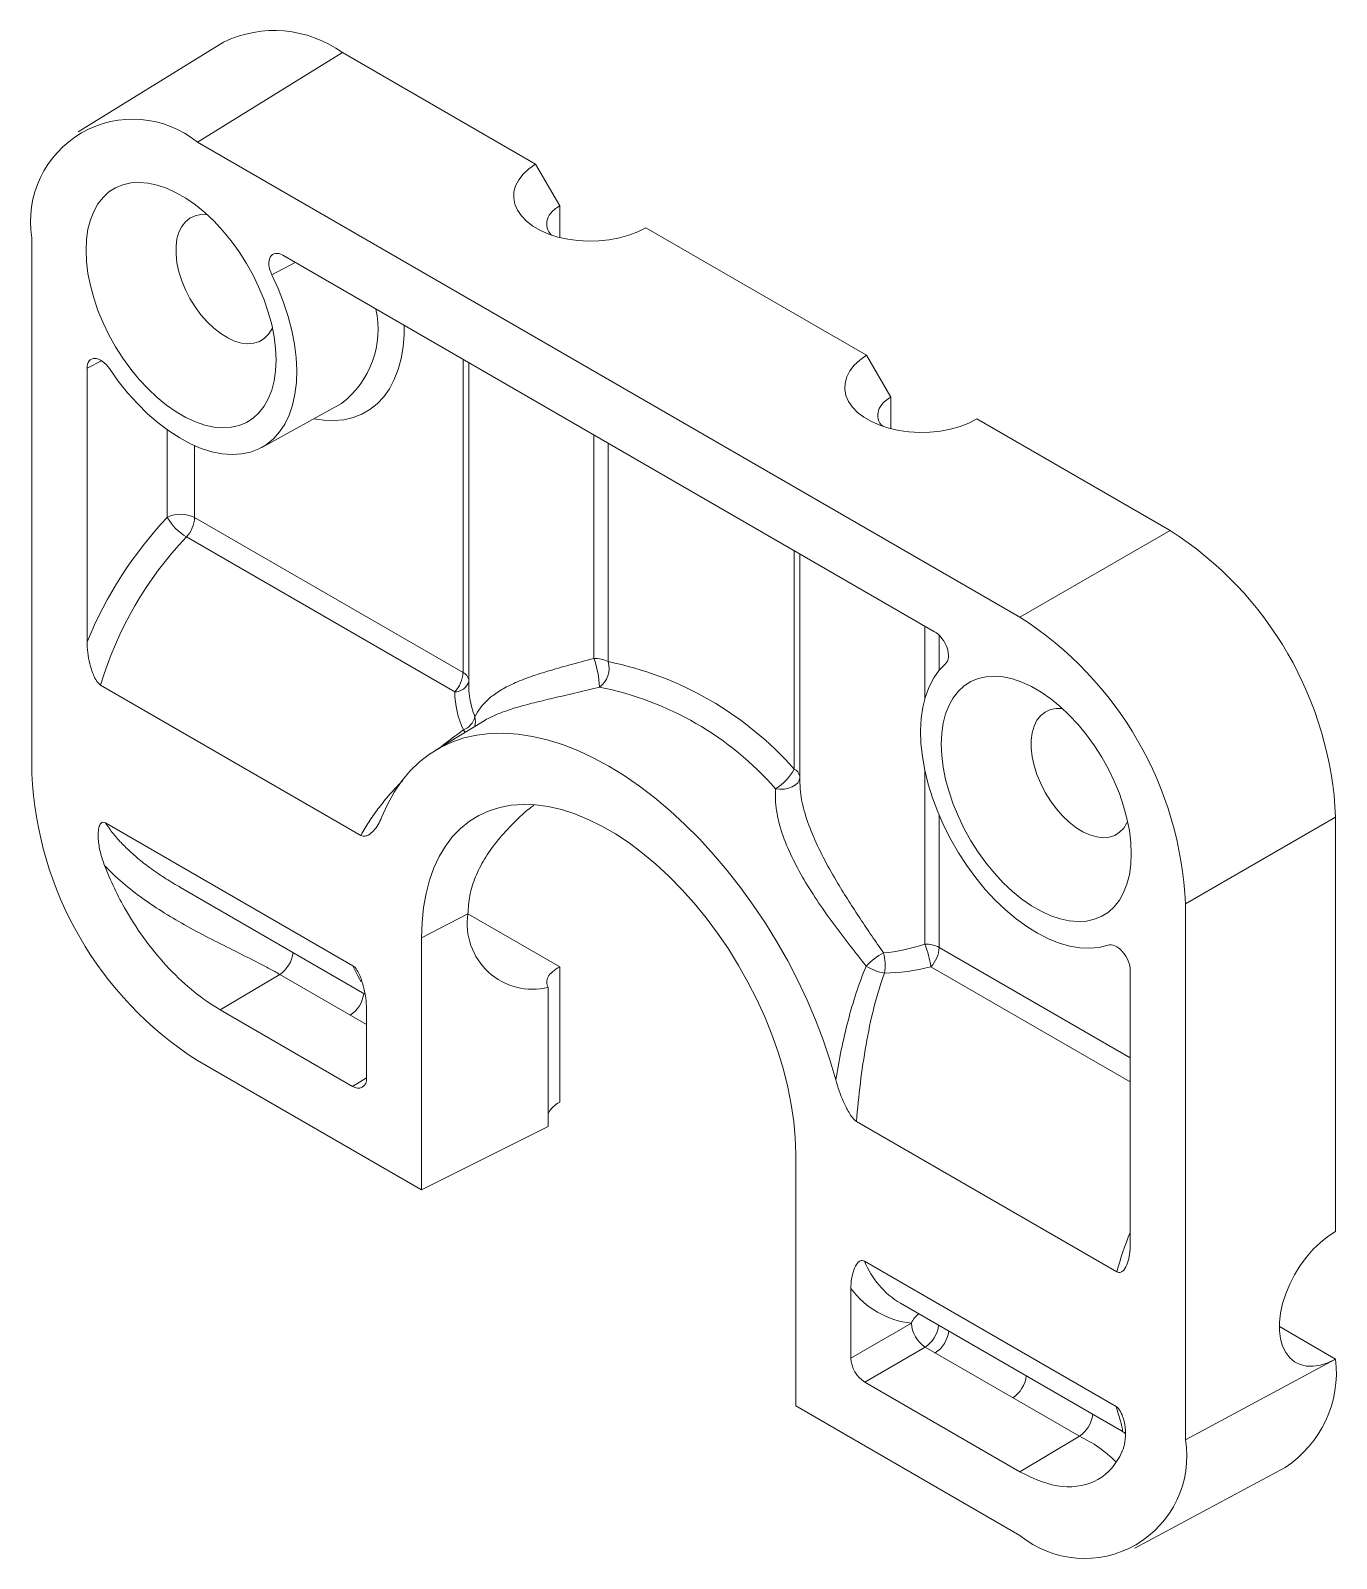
# Paper-space layout '_Isometric' of a CAD drawing. Header units: millimetres. Extents: x -18.6 to 14.9, y -15.3 to 23.8.
import ezdxf

# ---------------------------------------------------------------- set-up
doc = ezdxf.new("R2010")
doc.units = ezdxf.units.MM

psp = doc.layouts.new('_Isometric')

# ---------------------------------------------------------------- linework, layer by layer
at = {"color": 7, "linetype": 'Continuous', "lineweight": 15}
for p, q in [((-13.659, 23.537), (-17.376, 21.239)), ((-10.607, 23.271), (-14.324, 20.973)), ((-5.657, 20.413), (-10.607, 23.271)), ((6.758, 8.802), (-14.324, 20.973)), ((-5.038, 19.341), (-5.657, 20.413)), ((-5.038, 18.531), (-5.038, 19.341)), ((-18.566, 18.523), (-18.566, 4.793)), ((2.828, 15.515), (-2.828, 18.78)), ((4.572, 8.431), (-12.138, 18.077)), ((-7.371, 15.326), (-7.371, 7.102)), ((3.447, 14.443), (2.828, 15.515)), ((-17.152, 15.181), (-17.152, 8.167)), ((-12.673, 13.153), (-10.627, 14.277)), ((3.447, 13.633), (3.447, 14.443)), ((10.607, 11.024), (5.657, 13.882)), ((-14.394, 11.356), (-7.516, 7.385)), ((6.758, 8.802), (10.607, 11.024)), ((-7.729, 6.888), (-14.607, 10.859)), ((1.114, 10.427), (1.114, 4.628)), ((-10.134, 3.213), (-16.804, 7.064)), ((-6.975, 6.147), (-8.227, 5.388)), ((-16.679, 3.53), (-10.34, -0.13)), ((14.849, 3.677), (11, 1.455)), ((14.849, -6.939), (14.849, 3.677)), ((-14.791, 1.898), (-14.756, 1.878)), ((-14.757, 1.876), (-10.03, -0.853)), ((-8.577, 0.584), (-7.391, 1.201)), ((-7.39, 1.204), (-5.038, -0.154)), ((11, -12.276), (11, 1.455)), ((-8.577, 0.584), (-8.577, -5.872)), ((-12.215, -0.35), (-13.738, -1.26)), ((-9.992, -1.633), (-12.215, -0.35)), ((-5.038, -3.624), (-5.038, -0.154)), ((9.586, -7.268), (9.586, -0.254)), ((-5.33, -0.683), (-5.33, -4.246)), ((-13.738, -1.26), (-10.345, -3.219)), ((-9.992, -3.014), (-9.992, -1.233)), ((-14.324, -2.555), (-8.577, -5.872)), ((-8.577, -5.872), (-5.33, -4.246)), ((9.238, -7.97), (2.568, -4.119)), ((1.011, -11.408), (1.011, -4.952)), ((2.774, -7.7), (9.222, -11.422)), ((2.426, -8.401), (2.426, -10.183)), ((3.695, -8.777), (9.36, -12.047)), ((2.426, -10.183), (3.976, -9.288)), ((14.849, -10.205), (13.407, -9.373)), ((4.329, -9.9), (2.779, -10.795)), ((8.282, -12.182), (4.329, -9.9)), ((11, -12.276), (14.849, -10.206)), ((14.849, -10.206), (14.849, -10.205)), ((2.779, -10.795), (6.758, -13.092)), ((1.011, -11.408), (6.758, -14.725)), ((8.282, -12.182), (6.758, -13.092)), ((9.705, -15.052), (13.554, -12.982))]:
    psp.add_line(p, q, dxfattribs=at)
at = {"color": 8, "linetype": 'Continuous', "lineweight": 15}
for p, q in [((-11.815, 17.891), (-12.415, 17.576)), ((-16.783, 15.372), (-17.152, 15.181)), ((-7.516, 7.385), (-7.516, 15.409)), ((-15.095, 11.36), (-15.095, 13.603)), ((-4.164, 7.748), (-4.164, 13.474)), ((-14.394, 13.198), (-14.394, 11.356)), ((-3.797, 13.262), (-3.797, 7.663)), ((0.969, 4.912), (0.969, 10.511)), ((4.321, 6.715), (4.321, 8.576)), ((4.688, 8.341), (4.688, 7.443)), ((4.321, 0.424), (4.321, 4.873)), ((4.688, 3.722), (4.688, 0.34)), ((4.688, 0.34), (9.586, -2.488)), ((9.586, -3.107), (4.476, -0.157)), ((-10.345, -3.219), (-9.992, -3))]:
    psp.add_line(p, q, dxfattribs=at)
at = {"color": 7, "linetype": 'Continuous', "lineweight": 15, "flags": 128}
for points in [[(-2.828, 18.78), (-3.035, 18.676), (-3.263, 18.589), (-3.508, 18.52), (-3.767, 18.471), (-4.033, 18.443), (-4.303, 18.437), (-4.571, 18.451), (-4.833, 18.487), (-5.084, 18.543), (-5.319, 18.619), (-5.534, 18.713), (-5.725, 18.823), (-5.888, 18.948), (-6.021, 19.084), (-6.121, 19.231), (-6.187, 19.384), (-6.217, 19.541), (-6.21, 19.7), (-6.167, 19.857), (-6.088, 20.009), (-5.976, 20.155), (-5.831, 20.29), (-5.657, 20.413)], [(-17.178, 18.205), (-17.166, 18.482), (-17.128, 18.742), (-17.066, 18.983), (-16.981, 19.2), (-16.872, 19.393), (-16.742, 19.56), (-16.591, 19.698), (-16.421, 19.806), (-16.234, 19.883), (-16.031, 19.929), (-15.815, 19.943), (-15.589, 19.924), (-15.353, 19.874), (-15.112, 19.792), (-14.866, 19.679), (-14.62, 19.537), (-14.374, 19.366), (-14.133, 19.169), (-13.898, 18.948), (-13.671, 18.705), (-13.455, 18.442), (-13.253, 18.163), (-13.066, 17.869), (-12.896, 17.565), (-12.745, 17.252), (-12.614, 16.935), (-12.506, 16.617), (-12.42, 16.3), (-12.358, 15.989), (-12.321, 15.686), (-12.308, 15.394), (-12.321, 15.117), (-12.358, 14.857), (-12.42, 14.617), (-12.506, 14.399), (-12.614, 14.206), (-12.745, 14.04), (-12.896, 13.902), (-13.066, 13.793), (-13.253, 13.716), (-13.455, 13.67), (-13.671, 13.656), (-13.898, 13.675), (-14.133, 13.725), (-14.374, 13.808), (-14.62, 13.92), (-14.866, 14.063), (-15.112, 14.233), (-15.353, 14.43), (-15.589, 14.651), (-15.815, 14.894), (-16.031, 15.157), (-16.234, 15.437), (-16.421, 15.73), (-16.591, 16.035), (-16.742, 16.347), (-16.872, 16.664), (-16.981, 16.983), (-17.066, 17.299), (-17.128, 17.611), (-17.166, 17.914), (-17.178, 18.205)], [(-14.073, 19.116), (-14.233, 19.118), (-14.382, 19.088), (-14.515, 19.027), (-14.63, 18.935), (-14.725, 18.814), (-14.798, 18.667), (-14.847, 18.497), (-14.872, 18.307), (-14.872, 18.1), (-14.847, 17.881), (-14.798, 17.654), (-14.725, 17.423), (-14.63, 17.193), (-14.515, 16.968), (-14.382, 16.753), (-14.233, 16.551), (-14.072, 16.368), (-13.902, 16.206), (-13.726, 16.068), (-13.547, 15.957), (-13.369, 15.876), (-13.195, 15.826), (-13.029, 15.808), (-12.874, 15.821), (-12.733, 15.867), (-12.609, 15.944), (-12.503, 16.051), (-12.419, 16.185), (-12.402, 16.221)], [(-12.415, 17.576), (-12.253, 17.222), (-12.114, 16.864), (-11.997, 16.505), (-11.904, 16.149), (-11.837, 15.799), (-11.794, 15.457), (-11.778, 15.128), (-11.788, 14.813), (-11.824, 14.515), (-11.885, 14.237), (-11.972, 13.982), (-12.083, 13.752), (-12.217, 13.549), (-12.373, 13.374), (-12.551, 13.229), (-12.747, 13.115), (-12.961, 13.034), (-13.191, 12.986), (-13.434, 12.972), (-13.689, 12.991), (-13.953, 13.043), (-14.224, 13.129), (-14.5, 13.247), (-14.777, 13.396), (-15.055, 13.575), (-15.33, 13.782), (-15.599, 14.016), (-15.861, 14.274), (-16.113, 14.554), (-16.354, 14.854), (-16.58, 15.171)], [(5.657, 13.882), (5.45, 13.777), (5.222, 13.69), (4.977, 13.622), (4.719, 13.573), (4.452, 13.545), (4.182, 13.538), (3.914, 13.553), (3.652, 13.589), (3.401, 13.645), (3.166, 13.721), (2.951, 13.815), (2.76, 13.925), (2.597, 14.049), (2.464, 14.186), (2.364, 14.332), (2.298, 14.485), (2.269, 14.643), (2.275, 14.801), (2.319, 14.958), (2.397, 15.111), (2.51, 15.256), (2.654, 15.392), (2.828, 15.515)], [(9.014, 0.397), (8.788, 0.341), (8.547, 0.318), (8.295, 0.329), (8.033, 0.373), (7.764, 0.45), (7.489, 0.56), (7.211, 0.702), (6.934, 0.873), (6.658, 1.074), (6.387, 1.301), (6.123, 1.554), (5.868, 1.829), (5.625, 2.124), (5.395, 2.437), (5.181, 2.766), (4.984, 3.106), (4.807, 3.456), (4.651, 3.811), (4.517, 4.17), (4.406, 4.528), (4.319, 4.883), (4.258, 5.231), (4.222, 5.57), (4.212, 5.897), (4.228, 6.208), (4.271, 6.5), (4.338, 6.773), (4.431, 7.022), (4.548, 7.246), (4.687, 7.442), (4.849, 7.61)], [(4.742, 5.551), (4.755, 5.828), (4.792, 6.088), (4.854, 6.328), (4.94, 6.546), (5.048, 6.739), (5.179, 6.905), (5.33, 7.043), (5.5, 7.152), (5.687, 7.229), (5.889, 7.275), (6.105, 7.289), (6.332, 7.27), (6.567, 7.22), (6.808, 7.137), (7.054, 7.025), (7.3, 6.882), (7.546, 6.712), (7.787, 6.515), (8.023, 6.294), (8.249, 6.051), (8.465, 5.788), (8.668, 5.508), (8.855, 5.215), (9.025, 4.91), (9.176, 4.598), (9.306, 4.281), (9.415, 3.962), (9.5, 3.646), (9.562, 3.334), (9.599, 3.031), (9.612, 2.74), (9.599, 2.462), (9.562, 2.203), (9.5, 1.962), (9.415, 1.745), (9.306, 1.552), (9.176, 1.385), (9.025, 1.247), (8.855, 1.139), (8.668, 1.062), (8.465, 1.016), (8.249, 1.002), (8.023, 1.021), (7.787, 1.071), (7.546, 1.153), (7.3, 1.266), (7.054, 1.408), (6.808, 1.579), (6.567, 1.776), (6.332, 1.997), (6.105, 2.24), (5.889, 2.503), (5.687, 2.782), (5.5, 3.076), (5.33, 3.38), (5.179, 3.693), (5.048, 4.01), (4.94, 4.328), (4.854, 4.645), (4.792, 4.956), (4.755, 5.259), (4.742, 5.551)], [(7.847, 6.462), (7.687, 6.464), (7.538, 6.434), (7.405, 6.372), (7.29, 6.281), (7.195, 6.16), (7.123, 6.013), (7.073, 5.843), (7.048, 5.653), (7.048, 5.446), (7.073, 5.227), (7.123, 4.999), (7.195, 4.768), (7.29, 4.538), (7.405, 4.314), (7.538, 4.098), (7.687, 3.897), (7.848, 3.714), (8.018, 3.551), (8.194, 3.414), (8.373, 3.303), (8.551, 3.222), (8.725, 3.172), (8.891, 3.153), (9.046, 3.167), (9.187, 3.213), (9.312, 3.29), (9.417, 3.396), (9.501, 3.53), (9.518, 3.567)], [(-9.605, 3.668), (-9.455, 4.007), (-9.282, 4.32), (-9.086, 4.606), (-8.869, 4.864), (-8.631, 5.094), (-8.373, 5.294), (-8.096, 5.463), (-7.801, 5.601), (-7.491, 5.707), (-7.164, 5.781), (-6.825, 5.822), (-6.472, 5.831), (-6.109, 5.806), (-5.736, 5.749), (-5.355, 5.66), (-4.968, 5.538), (-4.575, 5.384), (-4.18, 5.2), (-3.783, 4.986), (-3.386, 4.742), (-2.991, 4.47), (-2.598, 4.17), (-2.211, 3.845), (-1.83, 3.494), (-1.457, 3.121), (-1.094, 2.726), (-0.742, 2.311), (-0.402, 1.877), (-0.076, 1.427), (0.235, 0.962), (0.53, 0.484), (0.807, -0.005), (1.065, -0.503), (1.303, -1.007), (1.52, -1.517), (1.716, -2.029), (1.889, -2.542), (2.039, -3.053)], [(1.011, -4.952), (0.999, -4.54), (0.96, -4.116), (0.897, -3.682), (0.808, -3.239), (0.695, -2.791), (0.558, -2.34), (0.398, -1.888), (0.216, -1.437), (0.012, -0.991), (-0.212, -0.551), (-0.455, -0.119), (-0.716, 0.301), (-0.993, 0.708), (-1.285, 1.1), (-1.591, 1.474), (-1.908, 1.829), (-2.235, 2.162), (-2.57, 2.472), (-2.912, 2.758), (-3.259, 3.017), (-3.608, 3.248), (-3.958, 3.45), (-4.307, 3.622), (-4.654, 3.763), (-4.996, 3.873), (-5.331, 3.95), (-5.658, 3.994), (-5.975, 4.005), (-6.281, 3.984), (-6.573, 3.929), (-6.85, 3.842), (-7.111, 3.723), (-7.354, 3.572), (-7.578, 3.391), (-7.782, 3.179), (-7.964, 2.939), (-8.124, 2.672), (-8.261, 2.379), (-8.374, 2.062), (-8.463, 1.721), (-8.526, 1.361), (-8.565, 0.981), (-8.577, 0.584)], [(14.849, -10.205), (14.653, -10.3), (14.46, -10.363), (14.275, -10.392), (14.1, -10.387), (13.939, -10.348), (13.795, -10.276), (13.671, -10.172), (13.569, -10.039), (13.49, -9.878), (13.437, -9.692), (13.41, -9.486), (13.41, -9.263), (13.437, -9.027), (13.49, -8.782), (13.569, -8.534), (13.671, -8.286), (13.795, -8.044), (13.939, -7.811), (14.1, -7.593), (14.275, -7.393), (14.46, -7.216), (14.653, -7.063), (14.849, -6.939)]]:
    psp.add_lwpolyline(points, dxfattribs=at)
at = {"color": 8, "linetype": 'Continuous', "lineweight": 15, "flags": 128}
for points in [[(-9.021, 16.278), (-9.024, 16.048), (-9.051, 15.729), (-9.102, 15.428), (-9.178, 15.147), (-9.279, 14.89), (-9.402, 14.657), (-9.548, 14.45), (-9.715, 14.272), (-9.902, 14.123), (-10.108, 14.004), (-10.331, 13.916), (-10.569, 13.861), (-10.821, 13.838), (-11.084, 13.847), (-11.339, 13.886)], [(-7.461, 5.853), (-7.476, 5.874), (-7.505, 5.913)], [(0.494, 4.404), (0.607, 4.393), (0.72, 4.398), (0.827, 4.418), (0.924, 4.454), (1.005, 4.503), (1.066, 4.562), (1.103, 4.629), (1.114, 4.677)], [(-10.125, -0.537), (-10.207, -0.402), (-10.34, -0.13)]]:
    psp.add_lwpolyline(points, dxfattribs=at)
at = {"color": 7, "linetype": 'Continuous', "lineweight": 15}
for centre, radius, start, end in [((-12.357, 20.832), 3.002, 54.3417, 115.6891), ((-15.98, 18.943), 2.62, 50.7928, 189.218), ((-7.514, 4.217), 10.416, 136.7051, 157.7114), ((-14.748, 10.672), 0.77, 62.6565, 116.7662), ((-13.864, 12.073), 1.423, 210.0828, 238.5249), ((-15.172, 11.394), 0.778, 316.5402, 357.1727), ((5.64, 3.258), 9.219, 2.6035, 57.3965), ((-7.732, 4.345), 9.471, 136.544, 163.316), ((1.791, 1.036), 9.219, 2.6035, 57.3965), ((-4.138, 7.021), 0.727, 62.0396, 92.0246), ((-6.46, 6.907), 2.445, 2.3788, 20.1122), ((-4.369, 7.491), 0.597, 306.1174, 16.7936), ((-5.515, -0.815), 8.651, 41.4554, 78.55), ((-8.294, 7.424), 0.778, 316.5402, 357.1727), ((-5.573, -0.896), 8.057, 41.1434, 78.862), ((-7.701, 6.378), 0.505, 292.8085, 344.9255), ((-9.357, 5.211), 9.219, 182.6035, 237.3965), ((-0.15, 5.484), 1.257, 300.8321, 332.9451), ((-5.727, 0.952), 1.683, 171.481, 283.6498), ((4.347, -0.302), 0.727, 62.0396, 92.0246), ((1.636, -0.599), 2.874, 8.8543, 20.8691), ((3.967, -1.177), 1.549, 117.1828, 137.8136), ((2.139, -0.116), 1.165, 350.0687, 15.78), ((3.911, 0.378), 0.778, 316.5402, 357.1727), ((3.494, 0.917), 1.252, 237.38, 260.4255), ((-10.207, -3.049), 0.218, 230.7928, 9.218), ((-4.735, -4.233), 0.68, 116.4512, 150.9088), ((4.218, -7.066), 2.235, 216.6856, 263.7702), ((4.767, -9.239), 0.793, 183.5222, 236.4778), ((3.193, -10.148), 0.768, 182.6035, 237.3965), ((11.968, -10.552), 2.902, 303.1274, 6.8437), ((8.414, -12.695), 2.62, 230.7928, 9.218)]:
    psp.add_arc(centre, radius, start, end, dxfattribs=at)
at = {"color": 8, "linetype": 'Continuous', "lineweight": 15}
for centre, radius, start, end in [((-12.107, 16.185), 2.415, 307.7973, 12.2272), ((-7.729, 7.263), 0.375, 270.0167, 342.624), ((-7.624, 7.151), 0.258, 11.383, 65.2666), ((-7.659, 6.128), 0.461, 344.0438, 14.9701), ((0.861, 4.677), 0.258, 11.383, 65.2666), ((-12.642, 0.3), 0.777, 303.3338, 353.2906), ((-10.832, -0.745), 0.777, 303.3338, 353.2906), ((18.162, -10.486), 9.272, 157.6638, 164.2571), ((4.844, -6.86), 2.235, 202.0694, 239.0585), ((4.435, -9.461), 0.491, 122.9217, 159.3023), ((3.902, -9.251), 0.777, 303.3338, 353.2906), ((4.16, -9.4), 0.777, 303.3338, 353.2906), ((6.149, -10.548), 0.777, 303.3338, 353.2906), ((7.854, -11.533), 0.777, 303.3338, 353.2906), ((6.814, -15.279), 3.427, 45.4504, 64.6485)]:
    psp.add_arc(centre, radius, start, end, dxfattribs=at)
at = {"color": 7, "linetype": 'Continuous', "lineweight": 15}
for points, knots in [([(-5.038, 19.341), (-5.086, 19.311), (-5.217, 19.227), (-5.354, 19.053), (-5.383, 18.836), (-5.338, 18.674), (-5.256, 18.605), (-5.244, 18.595)], [0, 0, 0, 0, 0.151271, 0.420002, 0.688731, 0.957459, 1, 1, 1, 1]), ([(-12.415, 17.576), (-12.456, 17.66), (-12.482, 17.748), (-12.496, 17.907), (-12.484, 17.979), (-12.427, 18.082), (-12.382, 18.115), (-12.269, 18.131), (-12.204, 18.116), (-12.138, 18.077)], [0, 0, 0, 0, 0.25, 0.25, 0.5, 0.5, 0.75, 0.75, 1, 1, 1, 1]), ([(-17.152, 15.181), (-17.152, 15.258), (-17.133, 15.323), (-17.063, 15.411), (-17.012, 15.435), (-16.894, 15.433), (-16.827, 15.408), (-16.695, 15.315), (-16.632, 15.249), (-16.58, 15.171)], [0, 0, 0, 0, 0.25, 0.25, 0.5, 0.5, 0.75, 0.75, 1, 1, 1, 1]), ([(3.447, 14.443), (3.4, 14.413), (3.268, 14.329), (3.131, 14.155), (3.102, 13.938), (3.147, 13.776), (3.23, 13.706), (3.241, 13.697)], [0, 0, 0, 0, 0.151271, 0.420002, 0.688731, 0.957459, 1, 1, 1, 1]), ([(4.572, 8.431), (4.638, 8.393), (4.703, 8.333), (4.815, 8.188), (4.861, 8.102), (4.918, 7.933), (4.93, 7.849), (4.916, 7.704), (4.89, 7.646), (4.849, 7.61)], [0, 0, 0, 0, 0.25, 0.25, 0.5, 0.5, 0.75, 0.75, 1, 1, 1, 1]), ([(-16.804, 7.064), (-16.843, 7.086), (-16.879, 7.128), (-16.938, 7.219), (-16.962, 7.267), (-17.026, 7.414), (-17.055, 7.512), (-17.128, 7.805), (-17.152, 7.991), (-17.152, 8.167)], [0, 0, 0, 0, 0.125, 0.125, 0.25, 0.25, 0.5, 0.5, 1, 1, 1, 1]), ([(-7.214, 6.247), (-7.135, 6.409), (-7.024, 6.559), (-6.791, 6.767), (-6.702, 6.834), (-6.502, 6.962), (-6.39, 7.023), (-6.139, 7.141), (-5.999, 7.199), (-5.693, 7.31), (-5.528, 7.363), (-5.171, 7.471), (-4.979, 7.524), (-4.583, 7.633), (-4.377, 7.688), (-4.164, 7.748)], [0, 0, 0, 0, 0.25, 0.25, 0.375, 0.375, 0.5, 0.5, 0.625, 0.625, 0.75, 0.75, 0.875, 0.875, 1, 1, 1, 1]), ([(2.82, -0.137), (2.542, 0.207), (2.265, 0.559), (1.86, 1.109), (1.727, 1.295), (1.468, 1.68), (1.343, 1.876), (1.113, 2.267), (1.006, 2.465), (0.815, 2.864), (0.732, 3.065), (0.6, 3.458), (0.551, 3.653), (0.491, 4.038), (0.482, 4.224), (0.494, 4.404)], [0, 0, 0, 0, 0.25, 0.25, 0.375, 0.375, 0.5, 0.5, 0.625, 0.625, 0.75, 0.75, 0.875, 0.875, 1, 1, 1, 1]), ([(-7.391, 1.201), (-7.381, 1.356), (-7.362, 1.671), (-7.21, 2.144), (-6.977, 2.606), (-6.664, 3.054), (-6.273, 3.486), (-5.943, 3.8), (-5.738, 3.956), (-5.698, 3.987)], [0, 0, 0, 0, 0.153791, 0.312474, 0.466195, 0.623808, 0.789552, 0.959061, 1, 1, 1, 1]), ([(-16.703, 2.439), (-16.747, 2.554), (-16.783, 2.669), (-16.838, 2.896), (-16.857, 3.009), (-16.872, 3.222), (-16.87, 3.327), (-16.836, 3.458), (-16.821, 3.497), (-16.78, 3.536), (-16.763, 3.546), (-16.724, 3.549), (-16.702, 3.543), (-16.679, 3.53)], [0, 0, 0, 0, 0.25, 0.25, 0.5, 0.5, 0.75, 0.75, 0.875, 0.875, 0.9375, 0.9375, 1, 1, 1, 1]), ([(-9.605, 3.668), (-9.656, 3.539), (-9.722, 3.428), (-9.845, 3.292), (-9.89, 3.25), (-9.97, 3.207), (-9.998, 3.196), (-10.061, 3.188), (-10.096, 3.192), (-10.134, 3.213)], [0, 0, 0, 0, 0.5, 0.5, 0.75, 0.75, 0.875, 0.875, 1, 1, 1, 1]), ([(-16.703, 2.439), (-16.552, 2.048), (-16.367, 1.66), (-15.837, 0.741), (-15.458, 0.231), (-14.631, -0.642), (-14.182, -1.003), (-13.738, -1.26)], [-0.266656, -0.266656, -0.266656, -0.266656, 0, 0, 0.392623, 0.392623, 0.785246, 0.785246, 0.785246, 0.785246]), ([(-12.215, -0.35), (-12.297, -0.302), (-12.384, -0.254), (-12.563, -0.157), (-12.656, -0.108), (-12.943, 0.04), (-13.147, 0.141), (-13.554, 0.343), (-13.759, 0.445), (-14.171, 0.656), (-14.377, 0.765), (-14.978, 1.099), (-15.361, 1.334), (-16.081, 1.854), (-16.416, 2.137), (-16.703, 2.439)], [0, 0, 0, 0, 0.0625, 0.0625, 0.125, 0.125, 0.25, 0.25, 0.375, 0.375, 0.5, 0.5, 0.75, 0.75, 1, 1, 1, 1]), ([(9.014, 0.397), (9.066, 0.414), (9.129, 0.407), (9.259, 0.349), (9.327, 0.296), (9.446, 0.161), (9.497, 0.08), (9.567, -0.091), (9.586, -0.177), (9.586, -0.254)], [0, 0, 0, 0, 0.25, 0.25, 0.5, 0.5, 0.75, 0.75, 1, 1, 1, 1]), ([(-10.34, -0.13), (-10.301, -0.152), (-10.265, -0.194), (-10.205, -0.285), (-10.181, -0.333), (-10.118, -0.48), (-10.088, -0.578), (-10.015, -0.871), (-9.992, -1.057), (-9.992, -1.233)], [0, 0, 0, 0, 0.125, 0.125, 0.25, 0.25, 0.5, 0.5, 1, 1, 1, 1]), ([(-5.33, -0.683), (-5.357, -0.638), (-5.37, -0.594), (-5.372, -0.505), (-5.36, -0.459), (-5.284, -0.326), (-5.181, -0.236), (-5.038, -0.154)], [0, 0, 0, 0, 0.25, 0.25, 0.5, 0.5, 1, 1, 1, 1]), ([(2.039, -3.053), (2.122, -2.537), (2.225, -2.024), (2.48, -1.048), (2.631, -0.581), (2.82, -0.137)], [0, 0, 0, 0, 0.5, 0.5, 1, 1, 1, 1]), ([(3.286, -0.317), (3.074, -0.895), (2.927, -1.509), (2.756, -2.479), (2.708, -2.808), (2.627, -3.463), (2.595, -3.791), (2.568, -4.119)], [0, 0, 0, 0, 0.5, 0.5, 0.75, 0.75, 1, 1, 1, 1]), ([(2.568, -4.119), (2.53, -4.098), (2.495, -4.061), (2.433, -3.98), (2.404, -3.936), (2.325, -3.803), (2.28, -3.711), (2.156, -3.43), (2.09, -3.241), (2.039, -3.053)], [0, 0, 0, 0, 0.125, 0.125, 0.25, 0.25, 0.5, 0.5, 1, 1, 1, 1]), ([(9.586, -7.268), (9.586, -7.445), (9.562, -7.603), (9.49, -7.811), (9.459, -7.876), (9.396, -7.949), (9.372, -7.97), (9.313, -7.992), (9.277, -7.992), (9.238, -7.97)], [0, 0, 0, 0, 0.5, 0.5, 0.75, 0.75, 0.875, 0.875, 1, 1, 1, 1]), ([(2.426, -8.401), (2.426, -8.225), (2.449, -8.067), (2.522, -7.859), (2.552, -7.794), (2.615, -7.721), (2.64, -7.7), (2.698, -7.678), (2.735, -7.677), (2.774, -7.7)], [0, 0, 0, 0, 0.5, 0.5, 0.75, 0.75, 0.875, 0.875, 1, 1, 1, 1]), ([(9.222, -11.422), (9.266, -11.448), (9.306, -11.498), (9.365, -11.605), (9.387, -11.661), (9.438, -11.827), (9.454, -11.935), (9.472, -12.241), (9.443, -12.422), (9.378, -12.568)], [0, 0, 0, 0, 0.125, 0.125, 0.25, 0.25, 0.5, 0.5, 1, 1, 1, 1]), ([(9.358, -12.047), (9.371, -12.054), (9.403, -12.071), (9.439, -12.1), (9.454, -12.114), (9.461, -12.121)], [0, 0, 0, 0, 0.25633, 0.634619, 1, 1, 1, 1]), ([(6.758, -13.092), (7.126, -13.305), (7.498, -13.434), (8.183, -13.503), (8.496, -13.441), (9.019, -13.139), (9.229, -12.899), (9.373, -12.579), (9.376, -12.574), (9.378, -12.568)], [-0.785246, -0.785246, -0.785246, -0.785246, -0.392623, -0.392623, 0, 0, 0.392623, 0.392623, 0.399465, 0.399465, 0.399465, 0.399465])]:
    psp.add_open_spline(points, degree=3, knots=knots, dxfattribs=at)
at = {"color": 8, "linetype": 'Continuous', "lineweight": 15}
for points, knots in [([(-7.368, 7.102), (-7.367, 7.021), (-7.366, 6.897), (-7.328, 6.608), (-7.265, 6.407), (-7.214, 6.247)], [0, 0, 0, 0, 0.278542, 0.425609, 1, 1, 1, 1]), ([(-4.017, 7.009), (-4.208, 6.962), (-4.596, 6.866), (-5.144, 6.743), (-5.647, 6.625), (-6.038, 6.521), (-6.341, 6.428), (-6.573, 6.344), (-6.775, 6.255), (-6.913, 6.19), (-6.967, 6.151), (-6.973, 6.145)], [0, 0, 0, 0, 0.146415, 0.297487, 0.441761, 0.589848, 0.686677, 0.784327, 0.884245, 0.984817, 1, 1, 1, 1]), ([(-8.1, 5.465), (-8.05, 5.506), (-7.858, 5.661), (-7.656, 5.806), (-7.505, 5.913)], [0, 0, 0, 0, 0.2595788, 1, 1, 1, 1]), ([(-10.134, 3.213), (-10.068, 3.328), (-9.936, 3.557), (-9.699, 3.892), (-9.434, 4.219), (-9.218, 4.462), (-9.084, 4.592), (-9.055, 4.62)], [0, 0, 0, 0, 0.230398, 0.462268, 0.698376, 0.935796, 1, 1, 1, 1]), ([(1.119, 4.628), (1.121, 4.53), (1.126, 4.254), (1.24, 3.763), (1.458, 3.172), (1.751, 2.571), (2.063, 2.022), (2.371, 1.524), (2.663, 1.076), (2.962, 0.633), (3.16, 0.345), (3.26, 0.201)], [0, 0, 0, 0, 0.069394, 0.194179, 0.324117, 0.452111, 0.583387, 0.685558, 0.788633, 0.894014, 1, 1, 1, 1]), ([(-16.679, 3.53), (-16.646, 3.482), (-16.553, 3.343), (-16.372, 3.121), (-16.126, 2.866), (-15.852, 2.62), (-15.591, 2.417), (-15.305, 2.214), (-15.053, 2.049), (-14.858, 1.936), (-14.791, 1.898)], [0, 0, 0, 0, 0.075785, 0.218347, 0.362238, 0.509776, 0.658359, 0.748146, 0.914095, 1, 1, 1, 1]), ([(9.362, -12.041), (9.368, -12.047), (9.396, -12.072), (9.39, -12.028), (9.372, -11.936), (9.342, -11.823), (9.295, -11.662), (9.247, -11.503), (9.222, -11.422)], [0, 0, 0, 0, 0.078468, 0.36049, 0.505319, 0.651478, 0.824118, 1, 1, 1, 1])]:
    psp.add_open_spline(points, degree=3, knots=knots, dxfattribs=at)
at = {"color": 7, "linetype": 'Continuous', "lineweight": 15}
for points in [[(-7.505, 5.913), (-7.646, 6.219), (-7.723, 6.554), (-7.729, 6.888)], [(3.26, 0.201), (3.604, 0.229), (3.962, 0.311), (4.321, 0.424)], [(4.476, -0.157), (4.071, -0.254), (3.669, -0.313), (3.286, -0.317)]]:
    psp.add_open_spline(points, degree=3, dxfattribs=at)

doc.saveas('drawing.dxf')
